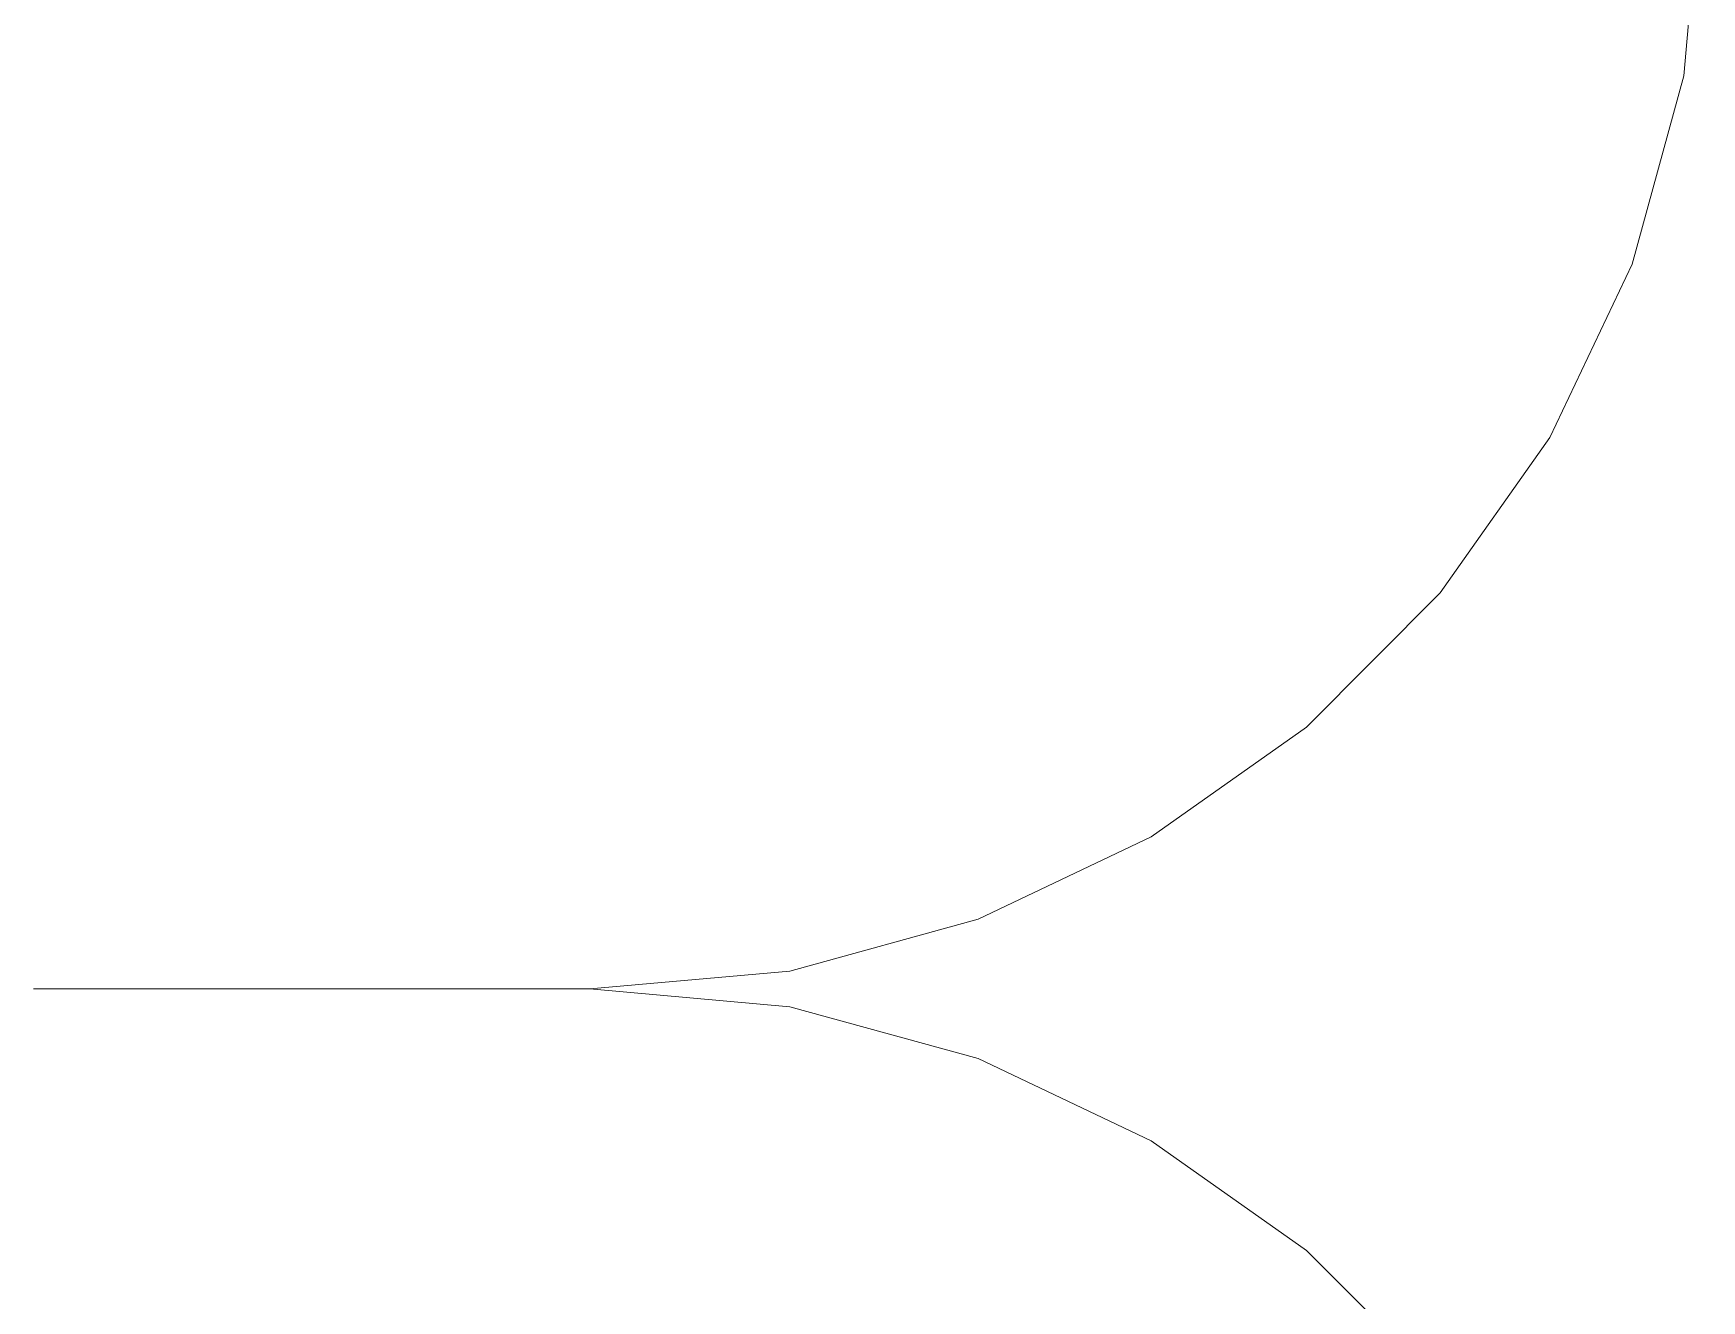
# Model space of a CAD drawing. Header units: centimetres. Extents: x -214 to 137, y -175 to 4.
# Drawn here: x 50.3455 to 50.5196, y -137.8564 to -137.7242 of the extents above; entities that cross this region are included whole.
import ezdxf

# ---------------------------------------------------------------- set-up
doc = ezdxf.new("R2010")
doc.units = ezdxf.units.CM
doc.header["$MEASUREMENT"] = 0
doc.layers.add('layer 1', color=7, linetype='Continuous')

msp = doc.modelspace()

# ---------------------------------------------------------------- linework, layer by layer
at = {"layer": 'layer 1', "color": 1, "lineweight": 9}
for points in [[(50.51768, -137.72866), (50.51768, -137.72866), (50.51955, -137.7078), (50.51955, -137.7078)], [(50.51768, -137.72866), (50.51768, -137.72866), (50.51955, -137.7078), (50.51955, -137.7078)], [(50.51768, -137.72866), (50.51768, -137.72866), (50.51955, -137.7078), (50.51955, -137.7078)], [(50.51768, -137.72866), (50.51768, -137.72866), (50.51955, -137.7078), (50.51955, -137.7078)], [(50.51768, -137.72866), (50.51768, -137.72866), (50.51955, -137.7078), (50.51955, -137.7078)], [(50.51768, -137.72866), (50.51768, -137.72866), (50.51955, -137.7078), (50.51955, -137.7078)], [(50.51768, -137.72866), (50.51768, -137.72866), (50.51955, -137.7078), (50.51955, -137.7078)], [(50.51768, -137.72866), (50.51768, -137.72866), (50.51955, -137.7078), (50.51955, -137.7078)], [(50.51768, -137.72866), (50.51768, -137.72866), (50.51955, -137.7078), (50.51955, -137.7078)], [(50.51768, -137.72866), (50.51768, -137.72866), (50.51955, -137.7078), (50.51955, -137.7078)], [(50.51768, -137.72866), (50.51768, -137.72866), (50.51955, -137.7078), (50.51955, -137.7078)], [(50.51768, -137.72866), (50.51768, -137.72866), (50.51955, -137.7078), (50.51955, -137.7078)], [(50.51768, -137.72866), (50.51768, -137.72866), (50.51955, -137.7078), (50.51955, -137.7078)], [(50.51768, -137.72866), (50.51768, -137.72866), (50.51955, -137.7078), (50.51955, -137.7078)], [(50.51768, -137.72866), (50.51768, -137.72866), (50.51955, -137.7078), (50.51955, -137.7078)], [(50.51768, -137.72866), (50.51768, -137.72866), (50.51955, -137.7078), (50.51955, -137.7078)], [(50.51768, -137.72866), (50.51768, -137.72866), (50.51955, -137.7078), (50.51955, -137.7078)], [(50.51768, -137.72866), (50.51768, -137.72866), (50.51955, -137.7078), (50.51955, -137.7078)], [(50.51768, -137.72866), (50.51768, -137.72866), (50.51955, -137.7078), (50.51955, -137.7078)], [(50.51768, -137.72866), (50.51768, -137.72866), (50.51955, -137.7078), (50.51955, -137.7078)], [(50.51768, -137.72866), (50.51768, -137.72866), (50.51955, -137.7078), (50.51955, -137.7078)], [(50.51768, -137.72866), (50.51768, -137.72866), (50.51955, -137.7078), (50.51955, -137.7078)], [(50.51768, -137.72866), (50.51768, -137.72866), (50.51955, -137.7078), (50.51955, -137.7078)], [(50.51768, -137.72866), (50.51768, -137.72866), (50.51955, -137.7078), (50.51955, -137.7078)], [(50.51768, -137.72866), (50.51768, -137.72866), (50.51955, -137.7078), (50.51955, -137.7078)], [(50.5123, -137.7483), (50.5123, -137.7483), (50.51768, -137.72866), (50.51768, -137.72866)], [(50.5123, -137.7483), (50.5123, -137.7483), (50.51768, -137.72866), (50.51768, -137.72866)], [(50.5123, -137.7483), (50.5123, -137.7483), (50.51768, -137.72866), (50.51768, -137.72866)], [(50.5123, -137.7483), (50.5123, -137.7483), (50.51768, -137.72866), (50.51768, -137.72866)], [(50.5123, -137.7483), (50.5123, -137.7483), (50.51768, -137.72866), (50.51768, -137.72866)], [(50.5123, -137.7483), (50.5123, -137.7483), (50.51768, -137.72866), (50.51768, -137.72866)], [(50.5123, -137.7483), (50.5123, -137.7483), (50.51768, -137.72866), (50.51768, -137.72866)], [(50.5123, -137.7483), (50.5123, -137.7483), (50.51768, -137.72866), (50.51768, -137.72866)], [(50.5123, -137.7483), (50.5123, -137.7483), (50.51768, -137.72866), (50.51768, -137.72866)], [(50.5123, -137.7483), (50.5123, -137.7483), (50.51768, -137.72866), (50.51768, -137.72866)], [(50.5123, -137.7483), (50.5123, -137.7483), (50.51768, -137.72866), (50.51768, -137.72866)], [(50.5123, -137.7483), (50.5123, -137.7483), (50.51768, -137.72866), (50.51768, -137.72866)], [(50.5123, -137.7483), (50.5123, -137.7483), (50.51768, -137.72866), (50.51768, -137.72866)], [(50.5123, -137.7483), (50.5123, -137.7483), (50.51768, -137.72866), (50.51768, -137.72866)], [(50.5123, -137.7483), (50.5123, -137.7483), (50.51768, -137.72866), (50.51768, -137.72866)], [(50.5123, -137.7483), (50.5123, -137.7483), (50.51768, -137.72866), (50.51768, -137.72866)], [(50.5123, -137.7483), (50.5123, -137.7483), (50.51768, -137.72866), (50.51768, -137.72866)], [(50.5123, -137.7483), (50.5123, -137.7483), (50.51768, -137.72866), (50.51768, -137.72866)], [(50.5123, -137.7483), (50.5123, -137.7483), (50.51768, -137.72866), (50.51768, -137.72866)], [(50.5123, -137.7483), (50.5123, -137.7483), (50.51768, -137.72866), (50.51768, -137.72866)], [(50.5123, -137.7483), (50.5123, -137.7483), (50.51768, -137.72866), (50.51768, -137.72866)], [(50.5123, -137.7483), (50.5123, -137.7483), (50.51768, -137.72866), (50.51768, -137.72866)], [(50.5123, -137.7483), (50.5123, -137.7483), (50.51768, -137.72866), (50.51768, -137.72866)], [(50.5123, -137.7483), (50.5123, -137.7483), (50.51768, -137.72866), (50.51768, -137.72866)], [(50.5123, -137.7483), (50.5123, -137.7483), (50.51768, -137.72866), (50.51768, -137.72866)], [(50.50373, -137.76638), (50.50373, -137.76638), (50.5123, -137.7483), (50.5123, -137.7483)], [(50.50373, -137.76638), (50.50373, -137.76638), (50.5123, -137.7483), (50.5123, -137.7483)], [(50.50373, -137.76638), (50.50373, -137.76638), (50.5123, -137.7483), (50.5123, -137.7483)], [(50.50373, -137.76638), (50.50373, -137.76638), (50.5123, -137.7483), (50.5123, -137.7483)], [(50.50373, -137.76638), (50.50373, -137.76638), (50.5123, -137.7483), (50.5123, -137.7483)], [(50.50373, -137.76638), (50.50373, -137.76638), (50.5123, -137.7483), (50.5123, -137.7483)], [(50.50373, -137.76638), (50.50373, -137.76638), (50.5123, -137.7483), (50.5123, -137.7483)], [(50.50373, -137.76638), (50.50373, -137.76638), (50.5123, -137.7483), (50.5123, -137.7483)], [(50.50373, -137.76638), (50.50373, -137.76638), (50.5123, -137.7483), (50.5123, -137.7483)], [(50.50373, -137.76638), (50.50373, -137.76638), (50.5123, -137.7483), (50.5123, -137.7483)], [(50.50373, -137.76638), (50.50373, -137.76638), (50.5123, -137.7483), (50.5123, -137.7483)], [(50.50373, -137.76638), (50.50373, -137.76638), (50.5123, -137.7483), (50.5123, -137.7483)], [(50.50373, -137.76638), (50.50373, -137.76638), (50.5123, -137.7483), (50.5123, -137.7483)], [(50.50373, -137.76638), (50.50373, -137.76638), (50.5123, -137.7483), (50.5123, -137.7483)], [(50.50373, -137.76638), (50.50373, -137.76638), (50.5123, -137.7483), (50.5123, -137.7483)], [(50.50373, -137.76638), (50.50373, -137.76638), (50.5123, -137.7483), (50.5123, -137.7483)], [(50.50373, -137.76638), (50.50373, -137.76638), (50.5123, -137.7483), (50.5123, -137.7483)], [(50.50373, -137.76638), (50.50373, -137.76638), (50.5123, -137.7483), (50.5123, -137.7483)], [(50.50373, -137.76638), (50.50373, -137.76638), (50.5123, -137.7483), (50.5123, -137.7483)], [(50.50373, -137.76638), (50.50373, -137.76638), (50.5123, -137.7483), (50.5123, -137.7483)], [(50.50373, -137.76638), (50.50373, -137.76638), (50.5123, -137.7483), (50.5123, -137.7483)], [(50.50373, -137.76638), (50.50373, -137.76638), (50.5123, -137.7483), (50.5123, -137.7483)], [(50.50373, -137.76638), (50.50373, -137.76638), (50.5123, -137.7483), (50.5123, -137.7483)], [(50.50373, -137.76638), (50.50373, -137.76638), (50.5123, -137.7483), (50.5123, -137.7483)], [(50.50373, -137.76638), (50.50373, -137.76638), (50.5123, -137.7483), (50.5123, -137.7483)], [(50.49229, -137.78259), (50.49229, -137.78259), (50.50373, -137.76638), (50.50373, -137.76638)], [(50.49229, -137.78259), (50.49229, -137.78259), (50.50373, -137.76638), (50.50373, -137.76638)], [(50.49229, -137.78259), (50.49229, -137.78259), (50.50373, -137.76638), (50.50373, -137.76638)], [(50.49229, -137.78259), (50.49229, -137.78259), (50.50373, -137.76638), (50.50373, -137.76638)], [(50.49229, -137.78259), (50.49229, -137.78259), (50.50373, -137.76638), (50.50373, -137.76638)], [(50.49229, -137.78259), (50.49229, -137.78259), (50.50373, -137.76638), (50.50373, -137.76638)], [(50.49229, -137.78259), (50.49229, -137.78259), (50.50373, -137.76638), (50.50373, -137.76638)], [(50.49229, -137.78259), (50.49229, -137.78259), (50.50373, -137.76638), (50.50373, -137.76638)], [(50.49229, -137.78259), (50.49229, -137.78259), (50.50373, -137.76638), (50.50373, -137.76638)], [(50.49229, -137.78259), (50.49229, -137.78259), (50.50373, -137.76638), (50.50373, -137.76638)], [(50.49229, -137.78259), (50.49229, -137.78259), (50.50373, -137.76638), (50.50373, -137.76638)], [(50.49229, -137.78259), (50.49229, -137.78259), (50.50373, -137.76638), (50.50373, -137.76638)], [(50.49229, -137.78259), (50.49229, -137.78259), (50.50373, -137.76638), (50.50373, -137.76638)], [(50.49229, -137.78259), (50.49229, -137.78259), (50.50373, -137.76638), (50.50373, -137.76638)], [(50.49229, -137.78259), (50.49229, -137.78259), (50.50373, -137.76638), (50.50373, -137.76638)], [(50.49229, -137.78259), (50.49229, -137.78259), (50.50373, -137.76638), (50.50373, -137.76638)], [(50.49229, -137.78259), (50.49229, -137.78259), (50.50373, -137.76638), (50.50373, -137.76638)], [(50.49229, -137.78259), (50.49229, -137.78259), (50.50373, -137.76638), (50.50373, -137.76638)], [(50.49229, -137.78259), (50.49229, -137.78259), (50.50373, -137.76638), (50.50373, -137.76638)], [(50.49229, -137.78259), (50.49229, -137.78259), (50.50373, -137.76638), (50.50373, -137.76638)], [(50.49229, -137.78259), (50.49229, -137.78259), (50.50373, -137.76638), (50.50373, -137.76638)], [(50.49229, -137.78259), (50.49229, -137.78259), (50.50373, -137.76638), (50.50373, -137.76638)], [(50.49229, -137.78259), (50.49229, -137.78259), (50.50373, -137.76638), (50.50373, -137.76638)], [(50.49229, -137.78259), (50.49229, -137.78259), (50.50373, -137.76638), (50.50373, -137.76638)], [(50.49229, -137.78259), (50.49229, -137.78259), (50.50373, -137.76638), (50.50373, -137.76638)], [(50.47832, -137.79659), (50.47832, -137.79659), (50.49229, -137.78259), (50.49229, -137.78259)], [(50.47832, -137.79659), (50.47832, -137.79659), (50.49229, -137.78259), (50.49229, -137.78259)], [(50.47832, -137.79659), (50.47832, -137.79659), (50.49229, -137.78259), (50.49229, -137.78259)], [(50.47832, -137.79659), (50.47832, -137.79659), (50.49229, -137.78259), (50.49229, -137.78259)], [(50.47832, -137.79659), (50.47832, -137.79659), (50.49229, -137.78259), (50.49229, -137.78259)], [(50.47832, -137.79659), (50.47832, -137.79659), (50.49229, -137.78259), (50.49229, -137.78259)], [(50.47832, -137.79659), (50.47832, -137.79659), (50.49229, -137.78259), (50.49229, -137.78259)], [(50.47832, -137.79659), (50.47832, -137.79659), (50.49229, -137.78259), (50.49229, -137.78259)], [(50.47832, -137.79659), (50.47832, -137.79659), (50.49229, -137.78259), (50.49229, -137.78259)], [(50.47832, -137.79659), (50.47832, -137.79659), (50.49229, -137.78259), (50.49229, -137.78259)], [(50.47832, -137.79659), (50.47832, -137.79659), (50.49229, -137.78259), (50.49229, -137.78259)], [(50.47832, -137.79659), (50.47832, -137.79659), (50.49229, -137.78259), (50.49229, -137.78259)], [(50.47832, -137.79659), (50.47832, -137.79659), (50.49229, -137.78259), (50.49229, -137.78259)], [(50.47832, -137.79659), (50.47832, -137.79659), (50.49229, -137.78259), (50.49229, -137.78259)], [(50.47832, -137.79659), (50.47832, -137.79659), (50.49229, -137.78259), (50.49229, -137.78259)], [(50.47832, -137.79659), (50.47832, -137.79659), (50.49229, -137.78259), (50.49229, -137.78259)], [(50.47832, -137.79659), (50.47832, -137.79659), (50.49229, -137.78259), (50.49229, -137.78259)], [(50.47832, -137.79659), (50.47832, -137.79659), (50.49229, -137.78259), (50.49229, -137.78259)], [(50.47832, -137.79659), (50.47832, -137.79659), (50.49229, -137.78259), (50.49229, -137.78259)], [(50.47832, -137.79659), (50.47832, -137.79659), (50.49229, -137.78259), (50.49229, -137.78259)], [(50.47832, -137.79659), (50.47832, -137.79659), (50.49229, -137.78259), (50.49229, -137.78259)], [(50.47832, -137.79659), (50.47832, -137.79659), (50.49229, -137.78259), (50.49229, -137.78259)], [(50.47832, -137.79659), (50.47832, -137.79659), (50.49229, -137.78259), (50.49229, -137.78259)], [(50.47832, -137.79659), (50.47832, -137.79659), (50.49229, -137.78259), (50.49229, -137.78259)], [(50.47832, -137.79659), (50.47832, -137.79659), (50.49229, -137.78259), (50.49229, -137.78259)], [(50.46214, -137.80805), (50.46214, -137.80805), (50.47832, -137.79659), (50.47832, -137.79659)], [(50.46214, -137.80805), (50.46214, -137.80805), (50.47832, -137.79659), (50.47832, -137.79659)], [(50.46214, -137.80805), (50.46214, -137.80805), (50.47832, -137.79659), (50.47832, -137.79659)], [(50.46214, -137.80805), (50.46214, -137.80805), (50.47832, -137.79659), (50.47832, -137.79659)], [(50.46214, -137.80805), (50.46214, -137.80805), (50.47832, -137.79659), (50.47832, -137.79659)], [(50.46214, -137.80805), (50.46214, -137.80805), (50.47832, -137.79659), (50.47832, -137.79659)], [(50.46214, -137.80805), (50.46214, -137.80805), (50.47832, -137.79659), (50.47832, -137.79659)], [(50.46214, -137.80805), (50.46214, -137.80805), (50.47832, -137.79659), (50.47832, -137.79659)], [(50.46214, -137.80805), (50.46214, -137.80805), (50.47832, -137.79659), (50.47832, -137.79659)], [(50.46214, -137.80805), (50.46214, -137.80805), (50.47832, -137.79659), (50.47832, -137.79659)], [(50.46214, -137.80805), (50.46214, -137.80805), (50.47832, -137.79659), (50.47832, -137.79659)], [(50.46214, -137.80805), (50.46214, -137.80805), (50.47832, -137.79659), (50.47832, -137.79659)], [(50.46214, -137.80805), (50.46214, -137.80805), (50.47832, -137.79659), (50.47832, -137.79659)], [(50.46214, -137.80805), (50.46214, -137.80805), (50.47832, -137.79659), (50.47832, -137.79659)], [(50.46214, -137.80805), (50.46214, -137.80805), (50.47832, -137.79659), (50.47832, -137.79659)], [(50.46214, -137.80805), (50.46214, -137.80805), (50.47832, -137.79659), (50.47832, -137.79659)], [(50.46214, -137.80805), (50.46214, -137.80805), (50.47832, -137.79659), (50.47832, -137.79659)], [(50.46214, -137.80805), (50.46214, -137.80805), (50.47832, -137.79659), (50.47832, -137.79659)], [(50.46214, -137.80805), (50.46214, -137.80805), (50.47832, -137.79659), (50.47832, -137.79659)], [(50.46214, -137.80805), (50.46214, -137.80805), (50.47832, -137.79659), (50.47832, -137.79659)], [(50.46214, -137.80805), (50.46214, -137.80805), (50.47832, -137.79659), (50.47832, -137.79659)], [(50.46214, -137.80805), (50.46214, -137.80805), (50.47832, -137.79659), (50.47832, -137.79659)], [(50.46214, -137.80805), (50.46214, -137.80805), (50.47832, -137.79659), (50.47832, -137.79659)], [(50.46214, -137.80805), (50.46214, -137.80805), (50.47832, -137.79659), (50.47832, -137.79659)], [(50.46214, -137.80805), (50.46214, -137.80805), (50.47832, -137.79659), (50.47832, -137.79659)], [(50.44408, -137.81664), (50.44408, -137.81664), (50.46214, -137.80805), (50.46214, -137.80805)], [(50.44408, -137.81664), (50.44408, -137.81664), (50.46214, -137.80805), (50.46214, -137.80805)], [(50.44408, -137.81664), (50.44408, -137.81664), (50.46214, -137.80805), (50.46214, -137.80805)], [(50.44408, -137.81664), (50.44408, -137.81664), (50.46214, -137.80805), (50.46214, -137.80805)], [(50.44408, -137.81664), (50.44408, -137.81664), (50.46214, -137.80805), (50.46214, -137.80805)], [(50.44408, -137.81664), (50.44408, -137.81664), (50.46214, -137.80805), (50.46214, -137.80805)], [(50.44408, -137.81664), (50.44408, -137.81664), (50.46214, -137.80805), (50.46214, -137.80805)], [(50.44408, -137.81664), (50.44408, -137.81664), (50.46214, -137.80805), (50.46214, -137.80805)], [(50.44408, -137.81664), (50.44408, -137.81664), (50.46214, -137.80805), (50.46214, -137.80805)], [(50.44408, -137.81664), (50.44408, -137.81664), (50.46214, -137.80805), (50.46214, -137.80805)], [(50.44408, -137.81664), (50.44408, -137.81664), (50.46214, -137.80805), (50.46214, -137.80805)], [(50.44408, -137.81664), (50.44408, -137.81664), (50.46214, -137.80805), (50.46214, -137.80805)], [(50.44408, -137.81664), (50.44408, -137.81664), (50.46214, -137.80805), (50.46214, -137.80805)], [(50.44408, -137.81664), (50.44408, -137.81664), (50.46214, -137.80805), (50.46214, -137.80805)], [(50.44408, -137.81664), (50.44408, -137.81664), (50.46214, -137.80805), (50.46214, -137.80805)], [(50.44408, -137.81664), (50.44408, -137.81664), (50.46214, -137.80805), (50.46214, -137.80805)], [(50.44408, -137.81664), (50.44408, -137.81664), (50.46214, -137.80805), (50.46214, -137.80805)], [(50.44408, -137.81664), (50.44408, -137.81664), (50.46214, -137.80805), (50.46214, -137.80805)], [(50.44408, -137.81664), (50.44408, -137.81664), (50.46214, -137.80805), (50.46214, -137.80805)], [(50.44408, -137.81664), (50.44408, -137.81664), (50.46214, -137.80805), (50.46214, -137.80805)], [(50.44408, -137.81664), (50.44408, -137.81664), (50.46214, -137.80805), (50.46214, -137.80805)], [(50.44408, -137.81664), (50.44408, -137.81664), (50.46214, -137.80805), (50.46214, -137.80805)], [(50.44408, -137.81664), (50.44408, -137.81664), (50.46214, -137.80805), (50.46214, -137.80805)], [(50.44408, -137.81664), (50.44408, -137.81664), (50.46214, -137.80805), (50.46214, -137.80805)], [(50.44408, -137.81664), (50.44408, -137.81664), (50.46214, -137.80805), (50.46214, -137.80805)], [(50.42445, -137.82204), (50.42445, -137.82204), (50.44408, -137.81664), (50.44408, -137.81664)], [(50.42445, -137.82204), (50.42445, -137.82204), (50.44408, -137.81664), (50.44408, -137.81664)], [(50.42445, -137.82204), (50.42445, -137.82204), (50.44408, -137.81664), (50.44408, -137.81664)], [(50.42445, -137.82204), (50.42445, -137.82204), (50.44408, -137.81664), (50.44408, -137.81664)], [(50.42445, -137.82204), (50.42445, -137.82204), (50.44408, -137.81664), (50.44408, -137.81664)], [(50.42445, -137.82204), (50.42445, -137.82204), (50.44408, -137.81664), (50.44408, -137.81664)], [(50.42445, -137.82204), (50.42445, -137.82204), (50.44408, -137.81664), (50.44408, -137.81664)], [(50.42445, -137.82204), (50.42445, -137.82204), (50.44408, -137.81664), (50.44408, -137.81664)], [(50.42445, -137.82204), (50.42445, -137.82204), (50.44408, -137.81664), (50.44408, -137.81664)], [(50.42445, -137.82204), (50.42445, -137.82204), (50.44408, -137.81664), (50.44408, -137.81664)], [(50.42445, -137.82204), (50.42445, -137.82204), (50.44408, -137.81664), (50.44408, -137.81664)], [(50.42445, -137.82204), (50.42445, -137.82204), (50.44408, -137.81664), (50.44408, -137.81664)], [(50.42445, -137.82204), (50.42445, -137.82204), (50.44408, -137.81664), (50.44408, -137.81664)], [(50.42445, -137.82204), (50.42445, -137.82204), (50.44408, -137.81664), (50.44408, -137.81664)], [(50.42445, -137.82204), (50.42445, -137.82204), (50.44408, -137.81664), (50.44408, -137.81664)], [(50.42445, -137.82204), (50.42445, -137.82204), (50.44408, -137.81664), (50.44408, -137.81664)], [(50.42445, -137.82204), (50.42445, -137.82204), (50.44408, -137.81664), (50.44408, -137.81664)], [(50.42445, -137.82204), (50.42445, -137.82204), (50.44408, -137.81664), (50.44408, -137.81664)], [(50.42445, -137.82204), (50.42445, -137.82204), (50.44408, -137.81664), (50.44408, -137.81664)], [(50.42445, -137.82204), (50.42445, -137.82204), (50.44408, -137.81664), (50.44408, -137.81664)], [(50.42445, -137.82204), (50.42445, -137.82204), (50.44408, -137.81664), (50.44408, -137.81664)], [(50.42445, -137.82204), (50.42445, -137.82204), (50.44408, -137.81664), (50.44408, -137.81664)], [(50.42445, -137.82204), (50.42445, -137.82204), (50.44408, -137.81664), (50.44408, -137.81664)], [(50.42445, -137.82204), (50.42445, -137.82204), (50.44408, -137.81664), (50.44408, -137.81664)], [(50.42445, -137.82204), (50.42445, -137.82204), (50.44408, -137.81664), (50.44408, -137.81664)], [(50.4036, -137.82391), (50.4036, -137.82391), (50.42445, -137.82204), (50.42445, -137.82204)], [(50.4036, -137.82391), (50.4036, -137.82391), (50.42445, -137.82204), (50.42445, -137.82204)], [(50.4036, -137.82391), (50.4036, -137.82391), (50.42445, -137.82204), (50.42445, -137.82204)], [(50.4036, -137.82391), (50.4036, -137.82391), (50.42445, -137.82204), (50.42445, -137.82204)], [(50.4036, -137.82391), (50.4036, -137.82391), (50.42445, -137.82204), (50.42445, -137.82204)], [(50.4036, -137.82391), (50.4036, -137.82391), (50.42445, -137.82204), (50.42445, -137.82204)], [(50.4036, -137.82391), (50.4036, -137.82391), (50.42445, -137.82204), (50.42445, -137.82204)], [(50.4036, -137.82391), (50.4036, -137.82391), (50.42445, -137.82204), (50.42445, -137.82204)], [(50.4036, -137.82391), (50.4036, -137.82391), (50.42445, -137.82204), (50.42445, -137.82204)], [(50.4036, -137.82391), (50.4036, -137.82391), (50.42445, -137.82204), (50.42445, -137.82204)], [(50.4036, -137.82391), (50.4036, -137.82391), (50.42445, -137.82204), (50.42445, -137.82204)], [(50.4036, -137.82391), (50.4036, -137.82391), (50.42445, -137.82204), (50.42445, -137.82204)], [(50.4036, -137.82391), (50.4036, -137.82391), (50.42445, -137.82204), (50.42445, -137.82204)], [(50.4036, -137.82391), (50.4036, -137.82391), (50.42445, -137.82204), (50.42445, -137.82204)], [(50.4036, -137.82391), (50.4036, -137.82391), (50.42445, -137.82204), (50.42445, -137.82204)], [(50.4036, -137.82391), (50.4036, -137.82391), (50.42445, -137.82204), (50.42445, -137.82204)], [(50.4036, -137.82391), (50.4036, -137.82391), (50.42445, -137.82204), (50.42445, -137.82204)], [(50.4036, -137.82391), (50.4036, -137.82391), (50.42445, -137.82204), (50.42445, -137.82204)], [(50.4036, -137.82391), (50.4036, -137.82391), (50.42445, -137.82204), (50.42445, -137.82204)], [(50.4036, -137.82391), (50.4036, -137.82391), (50.42445, -137.82204), (50.42445, -137.82204)], [(50.4036, -137.82391), (50.4036, -137.82391), (50.42445, -137.82204), (50.42445, -137.82204)], [(50.4036, -137.82391), (50.4036, -137.82391), (50.42445, -137.82204), (50.42445, -137.82204)], [(50.4036, -137.82391), (50.4036, -137.82391), (50.42445, -137.82204), (50.42445, -137.82204)], [(50.4036, -137.82391), (50.4036, -137.82391), (50.42445, -137.82204), (50.42445, -137.82204)], [(50.4036, -137.82391), (50.4036, -137.82391), (50.42445, -137.82204), (50.42445, -137.82204)], [(50.4036, -137.82391), (50.4036, -137.82391), (50.34554, -137.82391), (50.34554, -137.82391)], [(50.34554, -137.82391), (50.34554, -137.82391), (50.4036, -137.82391), (50.4036, -137.82391)], [(50.4036, -137.82391), (50.4036, -137.82391), (50.34554, -137.82391), (50.34554, -137.82391)], [(50.34554, -137.82391), (50.34554, -137.82391), (50.4036, -137.82391), (50.4036, -137.82391)], [(50.4036, -137.82391), (50.4036, -137.82391), (50.34554, -137.82391), (50.34554, -137.82391)], [(50.34554, -137.82391), (50.34554, -137.82391), (50.4036, -137.82391), (50.4036, -137.82391)], [(50.4036, -137.82391), (50.4036, -137.82391), (50.34554, -137.82391), (50.34554, -137.82391)], [(50.34554, -137.82391), (50.34554, -137.82391), (50.4036, -137.82391), (50.4036, -137.82391)], [(50.4036, -137.82391), (50.4036, -137.82391), (50.34554, -137.82391), (50.34554, -137.82391)], [(50.34554, -137.82391), (50.34554, -137.82391), (50.4036, -137.82391), (50.4036, -137.82391)], [(50.4036, -137.82391), (50.4036, -137.82391), (50.34554, -137.82391), (50.34554, -137.82391)], [(50.34554, -137.82391), (50.34554, -137.82391), (50.4036, -137.82391), (50.4036, -137.82391)], [(50.4036, -137.82391), (50.4036, -137.82391), (50.34554, -137.82391), (50.34554, -137.82391)], [(50.34554, -137.82391), (50.34554, -137.82391), (50.4036, -137.82391), (50.4036, -137.82391)], [(50.4036, -137.82391), (50.4036, -137.82391), (50.34554, -137.82391), (50.34554, -137.82391)], [(50.34554, -137.82391), (50.34554, -137.82391), (50.4036, -137.82391), (50.4036, -137.82391)], [(50.4036, -137.82391), (50.4036, -137.82391), (50.34554, -137.82391), (50.34554, -137.82391)], [(50.34554, -137.82391), (50.34554, -137.82391), (50.4036, -137.82391), (50.4036, -137.82391)], [(50.4036, -137.82391), (50.4036, -137.82391), (50.34554, -137.82391), (50.34554, -137.82391)], [(50.34554, -137.82391), (50.34554, -137.82391), (50.4036, -137.82391), (50.4036, -137.82391)], [(50.4036, -137.82391), (50.4036, -137.82391), (50.34554, -137.82391), (50.34554, -137.82391)], [(50.34554, -137.82391), (50.34554, -137.82391), (50.4036, -137.82391), (50.4036, -137.82391)], [(50.4036, -137.82391), (50.4036, -137.82391), (50.34554, -137.82391), (50.34554, -137.82391)], [(50.34554, -137.82391), (50.34554, -137.82391), (50.4036, -137.82391), (50.4036, -137.82391)], [(50.4036, -137.82391), (50.4036, -137.82391), (50.34554, -137.82391), (50.34554, -137.82391)], [(50.34554, -137.82391), (50.34554, -137.82391), (50.4036, -137.82391), (50.4036, -137.82391)], [(50.4036, -137.82391), (50.4036, -137.82391), (50.34554, -137.82391), (50.34554, -137.82391)], [(50.34554, -137.82391), (50.34554, -137.82391), (50.4036, -137.82391), (50.4036, -137.82391)], [(50.4036, -137.82391), (50.4036, -137.82391), (50.34554, -137.82391), (50.34554, -137.82391)], [(50.34554, -137.82391), (50.34554, -137.82391), (50.4036, -137.82391), (50.4036, -137.82391)], [(50.4036, -137.82391), (50.4036, -137.82391), (50.34554, -137.82391), (50.34554, -137.82391)], [(50.34554, -137.82391), (50.34554, -137.82391), (50.4036, -137.82391), (50.4036, -137.82391)], [(50.4036, -137.82391), (50.4036, -137.82391), (50.34554, -137.82391), (50.34554, -137.82391)], [(50.34554, -137.82391), (50.34554, -137.82391), (50.4036, -137.82391), (50.4036, -137.82391)], [(50.4036, -137.82391), (50.4036, -137.82391), (50.34554, -137.82391), (50.34554, -137.82391)], [(50.34554, -137.82391), (50.34554, -137.82391), (50.4036, -137.82391), (50.4036, -137.82391)], [(50.4036, -137.82391), (50.4036, -137.82391), (50.34554, -137.82391), (50.34554, -137.82391)], [(50.34554, -137.82391), (50.34554, -137.82391), (50.4036, -137.82391), (50.4036, -137.82391)], [(50.4036, -137.82391), (50.4036, -137.82391), (50.34554, -137.82391), (50.34554, -137.82391)], [(50.34554, -137.82391), (50.34554, -137.82391), (50.4036, -137.82391), (50.4036, -137.82391)], [(50.4036, -137.82391), (50.4036, -137.82391), (50.34554, -137.82391), (50.34554, -137.82391)], [(50.34554, -137.82391), (50.34554, -137.82391), (50.4036, -137.82391), (50.4036, -137.82391)], [(50.4036, -137.82391), (50.4036, -137.82391), (50.34554, -137.82391), (50.34554, -137.82391)], [(50.34554, -137.82391), (50.34554, -137.82391), (50.4036, -137.82391), (50.4036, -137.82391)], [(50.4036, -137.82391), (50.4036, -137.82391), (50.34554, -137.82391), (50.34554, -137.82391)], [(50.34554, -137.82391), (50.34554, -137.82391), (50.4036, -137.82391), (50.4036, -137.82391)], [(50.4036, -137.82391), (50.4036, -137.82391), (50.34554, -137.82391), (50.34554, -137.82391)], [(50.34554, -137.82391), (50.34554, -137.82391), (50.4036, -137.82391), (50.4036, -137.82391)], [(50.4036, -137.82391), (50.4036, -137.82391), (50.34554, -137.82391), (50.34554, -137.82391)], [(50.34554, -137.82391), (50.34554, -137.82391), (50.4036, -137.82391), (50.4036, -137.82391)], [(50.42445, -137.82579), (50.42445, -137.82579), (50.4036, -137.82391), (50.4036, -137.82391)], [(50.4036, -137.82391), (50.4036, -137.82391), (50.4036, -137.82391), (50.4036, -137.82391)], [(50.42445, -137.82579), (50.42445, -137.82579), (50.4036, -137.82391), (50.4036, -137.82391)], [(50.4036, -137.82391), (50.4036, -137.82391), (50.4036, -137.82391), (50.4036, -137.82391)], [(50.42445, -137.82579), (50.42445, -137.82579), (50.4036, -137.82391), (50.4036, -137.82391)], [(50.4036, -137.82391), (50.4036, -137.82391), (50.4036, -137.82391), (50.4036, -137.82391)], [(50.42445, -137.82579), (50.42445, -137.82579), (50.4036, -137.82391), (50.4036, -137.82391)], [(50.4036, -137.82391), (50.4036, -137.82391), (50.4036, -137.82391), (50.4036, -137.82391)], [(50.42445, -137.82579), (50.42445, -137.82579), (50.4036, -137.82391), (50.4036, -137.82391)], [(50.4036, -137.82391), (50.4036, -137.82391), (50.4036, -137.82391), (50.4036, -137.82391)], [(50.42445, -137.82579), (50.42445, -137.82579), (50.4036, -137.82391), (50.4036, -137.82391)], [(50.4036, -137.82391), (50.4036, -137.82391), (50.4036, -137.82391), (50.4036, -137.82391)], [(50.42445, -137.82579), (50.42445, -137.82579), (50.4036, -137.82391), (50.4036, -137.82391)], [(50.4036, -137.82391), (50.4036, -137.82391), (50.4036, -137.82391), (50.4036, -137.82391)], [(50.42445, -137.82579), (50.42445, -137.82579), (50.4036, -137.82391), (50.4036, -137.82391)], [(50.4036, -137.82391), (50.4036, -137.82391), (50.4036, -137.82391), (50.4036, -137.82391)], [(50.42445, -137.82579), (50.42445, -137.82579), (50.4036, -137.82391), (50.4036, -137.82391)], [(50.4036, -137.82391), (50.4036, -137.82391), (50.4036, -137.82391), (50.4036, -137.82391)], [(50.42445, -137.82579), (50.42445, -137.82579), (50.4036, -137.82391), (50.4036, -137.82391)], [(50.4036, -137.82391), (50.4036, -137.82391), (50.4036, -137.82391), (50.4036, -137.82391)], [(50.42445, -137.82579), (50.42445, -137.82579), (50.4036, -137.82391), (50.4036, -137.82391)], [(50.4036, -137.82391), (50.4036, -137.82391), (50.4036, -137.82391), (50.4036, -137.82391)], [(50.42445, -137.82579), (50.42445, -137.82579), (50.4036, -137.82391), (50.4036, -137.82391)], [(50.4036, -137.82391), (50.4036, -137.82391), (50.4036, -137.82391), (50.4036, -137.82391)], [(50.42445, -137.82579), (50.42445, -137.82579), (50.4036, -137.82391), (50.4036, -137.82391)], [(50.4036, -137.82391), (50.4036, -137.82391), (50.4036, -137.82391), (50.4036, -137.82391)], [(50.42445, -137.82579), (50.42445, -137.82579), (50.4036, -137.82391), (50.4036, -137.82391)], [(50.4036, -137.82391), (50.4036, -137.82391), (50.4036, -137.82391), (50.4036, -137.82391)], [(50.42445, -137.82579), (50.42445, -137.82579), (50.4036, -137.82391), (50.4036, -137.82391)], [(50.4036, -137.82391), (50.4036, -137.82391), (50.4036, -137.82391), (50.4036, -137.82391)], [(50.42445, -137.82579), (50.42445, -137.82579), (50.4036, -137.82391), (50.4036, -137.82391)], [(50.4036, -137.82391), (50.4036, -137.82391), (50.4036, -137.82391), (50.4036, -137.82391)], [(50.42445, -137.82579), (50.42445, -137.82579), (50.4036, -137.82391), (50.4036, -137.82391)], [(50.4036, -137.82391), (50.4036, -137.82391), (50.4036, -137.82391), (50.4036, -137.82391)], [(50.42445, -137.82579), (50.42445, -137.82579), (50.4036, -137.82391), (50.4036, -137.82391)], [(50.4036, -137.82391), (50.4036, -137.82391), (50.4036, -137.82391), (50.4036, -137.82391)], [(50.42445, -137.82579), (50.42445, -137.82579), (50.4036, -137.82391), (50.4036, -137.82391)], [(50.4036, -137.82391), (50.4036, -137.82391), (50.4036, -137.82391), (50.4036, -137.82391)], [(50.42445, -137.82579), (50.42445, -137.82579), (50.4036, -137.82391), (50.4036, -137.82391)], [(50.4036, -137.82391), (50.4036, -137.82391), (50.4036, -137.82391), (50.4036, -137.82391)], [(50.42445, -137.82579), (50.42445, -137.82579), (50.4036, -137.82391), (50.4036, -137.82391)], [(50.4036, -137.82391), (50.4036, -137.82391), (50.4036, -137.82391), (50.4036, -137.82391)], [(50.42445, -137.82579), (50.42445, -137.82579), (50.4036, -137.82391), (50.4036, -137.82391)], [(50.4036, -137.82391), (50.4036, -137.82391), (50.4036, -137.82391), (50.4036, -137.82391)], [(50.42445, -137.82579), (50.42445, -137.82579), (50.4036, -137.82391), (50.4036, -137.82391)], [(50.4036, -137.82391), (50.4036, -137.82391), (50.4036, -137.82391), (50.4036, -137.82391)], [(50.42445, -137.82579), (50.42445, -137.82579), (50.4036, -137.82391), (50.4036, -137.82391)], [(50.4036, -137.82391), (50.4036, -137.82391), (50.4036, -137.82391), (50.4036, -137.82391)], [(50.42445, -137.82579), (50.42445, -137.82579), (50.4036, -137.82391), (50.4036, -137.82391)], [(50.4036, -137.82391), (50.4036, -137.82391), (50.4036, -137.82391), (50.4036, -137.82391)], [(50.44408, -137.83118), (50.44408, -137.83118), (50.42445, -137.82579), (50.42445, -137.82579)], [(50.44408, -137.83118), (50.44408, -137.83118), (50.42445, -137.82579), (50.42445, -137.82579)], [(50.44408, -137.83118), (50.44408, -137.83118), (50.42445, -137.82579), (50.42445, -137.82579)], [(50.44408, -137.83118), (50.44408, -137.83118), (50.42445, -137.82579), (50.42445, -137.82579)], [(50.44408, -137.83118), (50.44408, -137.83118), (50.42445, -137.82579), (50.42445, -137.82579)], [(50.44408, -137.83118), (50.44408, -137.83118), (50.42445, -137.82579), (50.42445, -137.82579)], [(50.44408, -137.83118), (50.44408, -137.83118), (50.42445, -137.82579), (50.42445, -137.82579)], [(50.44408, -137.83118), (50.44408, -137.83118), (50.42445, -137.82579), (50.42445, -137.82579)], [(50.44408, -137.83118), (50.44408, -137.83118), (50.42445, -137.82579), (50.42445, -137.82579)], [(50.44408, -137.83118), (50.44408, -137.83118), (50.42445, -137.82579), (50.42445, -137.82579)], [(50.44408, -137.83118), (50.44408, -137.83118), (50.42445, -137.82579), (50.42445, -137.82579)], [(50.44408, -137.83118), (50.44408, -137.83118), (50.42445, -137.82579), (50.42445, -137.82579)], [(50.44408, -137.83118), (50.44408, -137.83118), (50.42445, -137.82579), (50.42445, -137.82579)], [(50.44408, -137.83118), (50.44408, -137.83118), (50.42445, -137.82579), (50.42445, -137.82579)], [(50.44408, -137.83118), (50.44408, -137.83118), (50.42445, -137.82579), (50.42445, -137.82579)], [(50.44408, -137.83118), (50.44408, -137.83118), (50.42445, -137.82579), (50.42445, -137.82579)], [(50.44408, -137.83118), (50.44408, -137.83118), (50.42445, -137.82579), (50.42445, -137.82579)], [(50.44408, -137.83118), (50.44408, -137.83118), (50.42445, -137.82579), (50.42445, -137.82579)], [(50.44408, -137.83118), (50.44408, -137.83118), (50.42445, -137.82579), (50.42445, -137.82579)], [(50.44408, -137.83118), (50.44408, -137.83118), (50.42445, -137.82579), (50.42445, -137.82579)], [(50.44408, -137.83118), (50.44408, -137.83118), (50.42445, -137.82579), (50.42445, -137.82579)], [(50.44408, -137.83118), (50.44408, -137.83118), (50.42445, -137.82579), (50.42445, -137.82579)], [(50.44408, -137.83118), (50.44408, -137.83118), (50.42445, -137.82579), (50.42445, -137.82579)], [(50.44408, -137.83118), (50.44408, -137.83118), (50.42445, -137.82579), (50.42445, -137.82579)], [(50.44408, -137.83118), (50.44408, -137.83118), (50.42445, -137.82579), (50.42445, -137.82579)], [(50.46214, -137.83976), (50.46214, -137.83976), (50.44408, -137.83118), (50.44408, -137.83118)], [(50.46214, -137.83976), (50.46214, -137.83976), (50.44408, -137.83118), (50.44408, -137.83118)], [(50.46214, -137.83976), (50.46214, -137.83976), (50.44408, -137.83118), (50.44408, -137.83118)], [(50.46214, -137.83976), (50.46214, -137.83976), (50.44408, -137.83118), (50.44408, -137.83118)], [(50.46214, -137.83976), (50.46214, -137.83976), (50.44408, -137.83118), (50.44408, -137.83118)], [(50.46214, -137.83976), (50.46214, -137.83976), (50.44408, -137.83118), (50.44408, -137.83118)], [(50.46214, -137.83976), (50.46214, -137.83976), (50.44408, -137.83118), (50.44408, -137.83118)], [(50.46214, -137.83976), (50.46214, -137.83976), (50.44408, -137.83118), (50.44408, -137.83118)], [(50.46214, -137.83976), (50.46214, -137.83976), (50.44408, -137.83118), (50.44408, -137.83118)], [(50.46214, -137.83976), (50.46214, -137.83976), (50.44408, -137.83118), (50.44408, -137.83118)], [(50.46214, -137.83976), (50.46214, -137.83976), (50.44408, -137.83118), (50.44408, -137.83118)], [(50.46214, -137.83976), (50.46214, -137.83976), (50.44408, -137.83118), (50.44408, -137.83118)], [(50.46214, -137.83976), (50.46214, -137.83976), (50.44408, -137.83118), (50.44408, -137.83118)], [(50.46214, -137.83976), (50.46214, -137.83976), (50.44408, -137.83118), (50.44408, -137.83118)], [(50.46214, -137.83976), (50.46214, -137.83976), (50.44408, -137.83118), (50.44408, -137.83118)], [(50.46214, -137.83976), (50.46214, -137.83976), (50.44408, -137.83118), (50.44408, -137.83118)], [(50.46214, -137.83976), (50.46214, -137.83976), (50.44408, -137.83118), (50.44408, -137.83118)], [(50.46214, -137.83976), (50.46214, -137.83976), (50.44408, -137.83118), (50.44408, -137.83118)], [(50.46214, -137.83976), (50.46214, -137.83976), (50.44408, -137.83118), (50.44408, -137.83118)], [(50.46214, -137.83976), (50.46214, -137.83976), (50.44408, -137.83118), (50.44408, -137.83118)], [(50.46214, -137.83976), (50.46214, -137.83976), (50.44408, -137.83118), (50.44408, -137.83118)], [(50.46214, -137.83976), (50.46214, -137.83976), (50.44408, -137.83118), (50.44408, -137.83118)], [(50.46214, -137.83976), (50.46214, -137.83976), (50.44408, -137.83118), (50.44408, -137.83118)], [(50.46214, -137.83976), (50.46214, -137.83976), (50.44408, -137.83118), (50.44408, -137.83118)], [(50.46214, -137.83976), (50.46214, -137.83976), (50.44408, -137.83118), (50.44408, -137.83118)], [(50.47832, -137.85121), (50.47832, -137.85121), (50.46214, -137.83976), (50.46214, -137.83976)], [(50.47832, -137.85121), (50.47832, -137.85121), (50.46214, -137.83976), (50.46214, -137.83976)], [(50.47832, -137.85121), (50.47832, -137.85121), (50.46214, -137.83976), (50.46214, -137.83976)], [(50.47832, -137.85121), (50.47832, -137.85121), (50.46214, -137.83976), (50.46214, -137.83976)], [(50.47832, -137.85121), (50.47832, -137.85121), (50.46214, -137.83976), (50.46214, -137.83976)], [(50.47832, -137.85121), (50.47832, -137.85121), (50.46214, -137.83976), (50.46214, -137.83976)], [(50.47832, -137.85121), (50.47832, -137.85121), (50.46214, -137.83976), (50.46214, -137.83976)], [(50.47832, -137.85121), (50.47832, -137.85121), (50.46214, -137.83976), (50.46214, -137.83976)], [(50.47832, -137.85121), (50.47832, -137.85121), (50.46214, -137.83976), (50.46214, -137.83976)], [(50.47832, -137.85121), (50.47832, -137.85121), (50.46214, -137.83976), (50.46214, -137.83976)], [(50.47832, -137.85121), (50.47832, -137.85121), (50.46214, -137.83976), (50.46214, -137.83976)], [(50.47832, -137.85121), (50.47832, -137.85121), (50.46214, -137.83976), (50.46214, -137.83976)], [(50.47832, -137.85121), (50.47832, -137.85121), (50.46214, -137.83976), (50.46214, -137.83976)], [(50.47832, -137.85121), (50.47832, -137.85121), (50.46214, -137.83976), (50.46214, -137.83976)], [(50.47832, -137.85121), (50.47832, -137.85121), (50.46214, -137.83976), (50.46214, -137.83976)], [(50.47832, -137.85121), (50.47832, -137.85121), (50.46214, -137.83976), (50.46214, -137.83976)], [(50.47832, -137.85121), (50.47832, -137.85121), (50.46214, -137.83976), (50.46214, -137.83976)], [(50.47832, -137.85121), (50.47832, -137.85121), (50.46214, -137.83976), (50.46214, -137.83976)], [(50.47832, -137.85121), (50.47832, -137.85121), (50.46214, -137.83976), (50.46214, -137.83976)], [(50.47832, -137.85121), (50.47832, -137.85121), (50.46214, -137.83976), (50.46214, -137.83976)], [(50.47832, -137.85121), (50.47832, -137.85121), (50.46214, -137.83976), (50.46214, -137.83976)], [(50.47832, -137.85121), (50.47832, -137.85121), (50.46214, -137.83976), (50.46214, -137.83976)], [(50.47832, -137.85121), (50.47832, -137.85121), (50.46214, -137.83976), (50.46214, -137.83976)], [(50.47832, -137.85121), (50.47832, -137.85121), (50.46214, -137.83976), (50.46214, -137.83976)], [(50.47832, -137.85121), (50.47832, -137.85121), (50.46214, -137.83976), (50.46214, -137.83976)], [(50.49229, -137.86518), (50.49229, -137.86518), (50.47832, -137.85121), (50.47832, -137.85121)], [(50.49229, -137.86518), (50.49229, -137.86518), (50.47832, -137.85121), (50.47832, -137.85121)], [(50.49229, -137.86518), (50.49229, -137.86518), (50.47832, -137.85121), (50.47832, -137.85121)], [(50.49229, -137.86518), (50.49229, -137.86518), (50.47832, -137.85121), (50.47832, -137.85121)], [(50.49229, -137.86518), (50.49229, -137.86518), (50.47832, -137.85121), (50.47832, -137.85121)], [(50.49229, -137.86518), (50.49229, -137.86518), (50.47832, -137.85121), (50.47832, -137.85121)], [(50.49229, -137.86518), (50.49229, -137.86518), (50.47832, -137.85121), (50.47832, -137.85121)], [(50.49229, -137.86518), (50.49229, -137.86518), (50.47832, -137.85121), (50.47832, -137.85121)], [(50.49229, -137.86518), (50.49229, -137.86518), (50.47832, -137.85121), (50.47832, -137.85121)], [(50.49229, -137.86518), (50.49229, -137.86518), (50.47832, -137.85121), (50.47832, -137.85121)], [(50.49229, -137.86518), (50.49229, -137.86518), (50.47832, -137.85121), (50.47832, -137.85121)], [(50.49229, -137.86518), (50.49229, -137.86518), (50.47832, -137.85121), (50.47832, -137.85121)], [(50.49229, -137.86518), (50.49229, -137.86518), (50.47832, -137.85121), (50.47832, -137.85121)], [(50.49229, -137.86518), (50.49229, -137.86518), (50.47832, -137.85121), (50.47832, -137.85121)], [(50.49229, -137.86518), (50.49229, -137.86518), (50.47832, -137.85121), (50.47832, -137.85121)], [(50.49229, -137.86518), (50.49229, -137.86518), (50.47832, -137.85121), (50.47832, -137.85121)], [(50.49229, -137.86518), (50.49229, -137.86518), (50.47832, -137.85121), (50.47832, -137.85121)], [(50.49229, -137.86518), (50.49229, -137.86518), (50.47832, -137.85121), (50.47832, -137.85121)], [(50.49229, -137.86518), (50.49229, -137.86518), (50.47832, -137.85121), (50.47832, -137.85121)], [(50.49229, -137.86518), (50.49229, -137.86518), (50.47832, -137.85121), (50.47832, -137.85121)], [(50.49229, -137.86518), (50.49229, -137.86518), (50.47832, -137.85121), (50.47832, -137.85121)], [(50.49229, -137.86518), (50.49229, -137.86518), (50.47832, -137.85121), (50.47832, -137.85121)], [(50.49229, -137.86518), (50.49229, -137.86518), (50.47832, -137.85121), (50.47832, -137.85121)], [(50.49229, -137.86518), (50.49229, -137.86518), (50.47832, -137.85121), (50.47832, -137.85121)], [(50.49229, -137.86518), (50.49229, -137.86518), (50.47832, -137.85121), (50.47832, -137.85121)]]:
    msp.add_open_spline(points, degree=3, dxfattribs=at)

doc.saveas('drawing.dxf')
